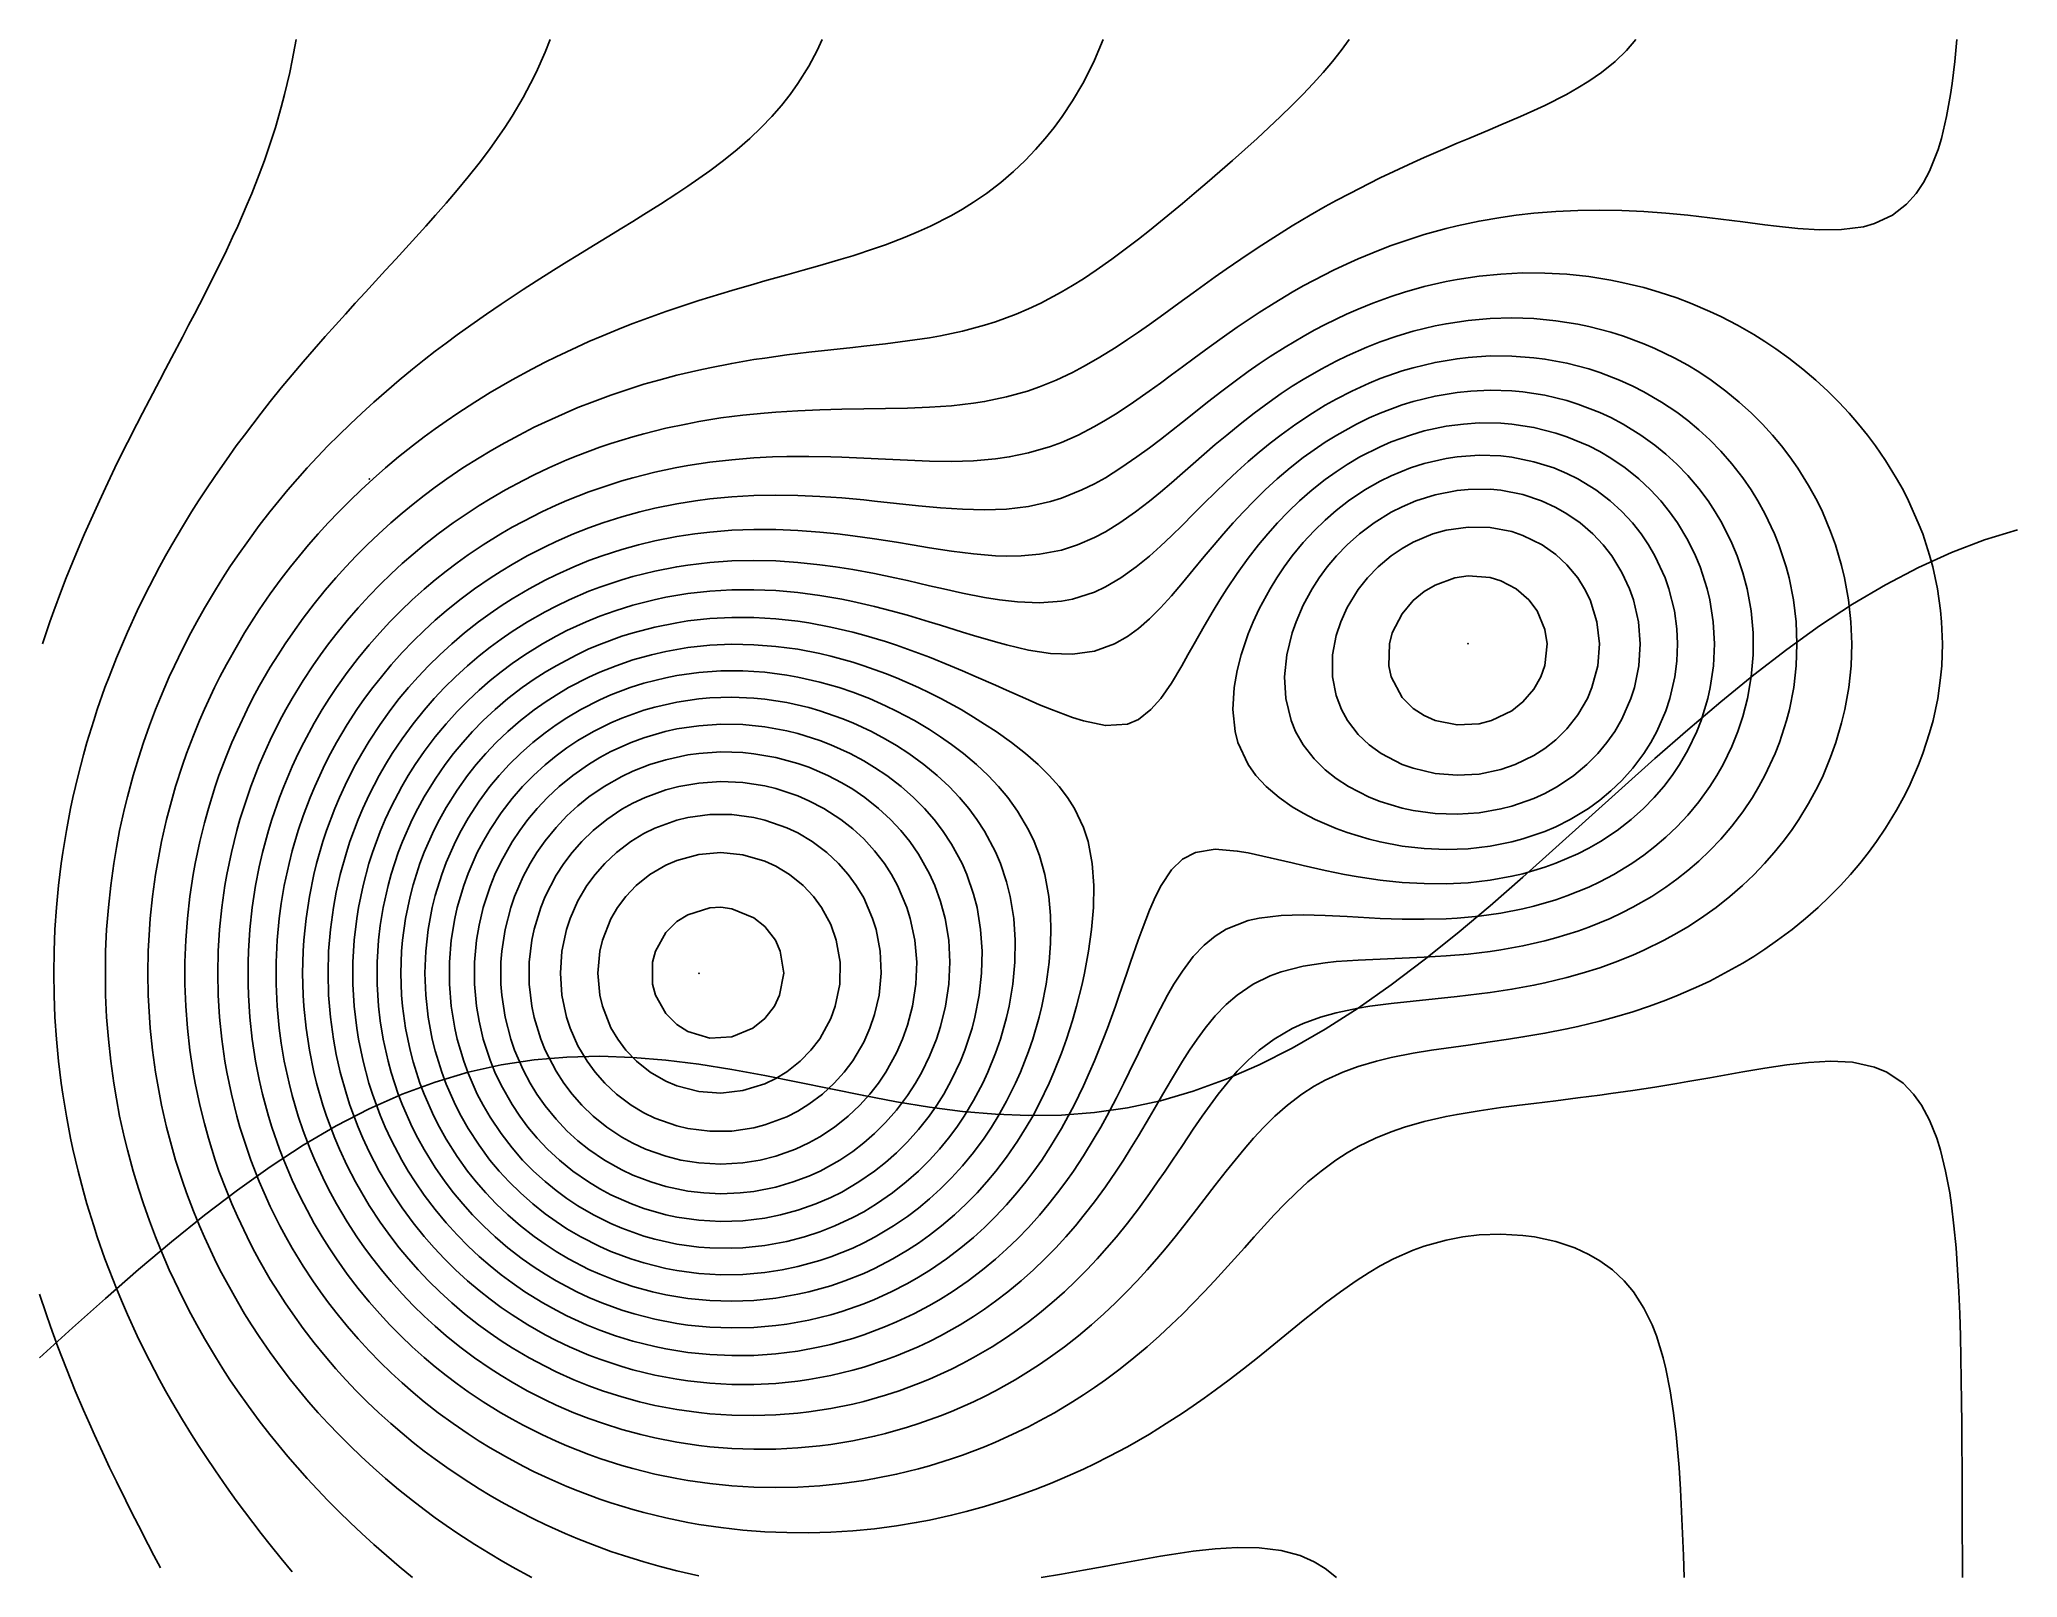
# Model space of a CAD drawing. Header units: metres. Extents: x 0 to 360, y 0 to 280.
import ezdxf

# ---------------------------------------------------------------- set-up
doc = ezdxf.new("R2010")
doc.units = ezdxf.units.M
for name, color, linetype in [('도로중심', 1, 'Continuous'), ('등고선-계곡선', 2, 'Continuous'), ('등고선-주곡선', 3, 'Continuous'), ('표고점', 4, 'Continuous')]:
    doc.layers.add(name, color=color, linetype=linetype)

msp = doc.modelspace()

# ---------------------------------------------------------------- linework, layer by layer
at = {"layer": '도로중심'}
msp.add_polyline3d([(0, 40, 2.06), (6, 45.42, 2.97), (12, 50.79, 4.08), (18, 56.04, 5.43), (24, 61.11, 7.04), (30, 65.96, 8.93), (36, 70.53, 11.09), (42, 74.79, 13.51), (48, 78.69, 16.14), (54, 82.2, 18.94), (60, 85.3, 21.85), (66, 87.96, 24.8), (72, 90.19, 27.71), (78, 91.97, 30.52), (84, 93.31, 33.15), (90, 94.23, 35.53), (96, 94.75, 37.59), (102, 94.89, 39.27), (108, 94.69, 40.52), (114, 94.19, 41.31), (120, 93.43, 41.62), (126, 92.47, 41.46), (132, 91.37, 40.84), (138, 90.17, 39.8), (144, 88.94, 38.41), (150, 87.74, 36.73), (156, 86.62, 34.85), (162, 85.64, 32.83), (168, 84.85, 30.77), (174, 84.32, 28.72), (180, 84.08, 26.75), (186, 84.18, 24.9), (192, 84.64, 23.22), (198, 85.51, 21.72), (204, 86.8, 20.44), (210, 88.53, 19.4), (216, 90.7, 18.61), (222, 93.31, 18.11), (228, 96.35, 17.91), (234, 99.81, 18.04), (240, 103.67, 18.5), (246, 107.88, 19.29), (252, 112.42, 20.36), (258, 117.24, 21.64), (264, 122.29, 23.01), (270, 127.51, 24.31), (276, 132.87, 25.36), (282, 138.29, 26.03), (288, 143.71, 26.19), (294, 149.09, 25.83), (300, 154.35, 24.99), (306, 159.45, 23.79), (312, 164.33, 22.39), (318, 168.94, 20.94), (324, 173.24, 19.58), (330, 177.19, 18.39), (336, 180.75, 17.44), (342, 183.9, 16.72), (348, 186.62, 16.22), (354, 188.9, 15.91), (360, 190.73, 15.75)], dxfattribs=at)
at = {"layer": '등고선-계곡선'}
for points, elevation in [([(238.38, 280), (236.91, 278), (235.32, 276), (233.62, 274), (231.81, 272), (229.91, 270), (227.93, 268), (225.88, 266), (223.76, 264), (221.59, 262), (219.37, 260), (217.12, 258), (214.83, 256), (212.52, 254), (210.18, 252), (208, 250.16), (206, 248.5), (204, 246.86), (202, 245.25), (200, 243.66), (197.86, 242), (195.15, 240), (192.32, 238), (190, 236.46), (188, 235.21), (185.97, 234), (182.22, 232), (180, 230.96), (177.77, 230), (174, 228.62), (172, 227.97), (168, 226.92), (164, 226.06), (162, 225.71), (158, 225.12), (154, 224.61), (150, 224.16), (148, 223.94), (144, 223.53), (140, 223.08), (136, 222.59), (132, 222.02), (130, 221.72), (126, 221.04), (122, 220.25), (120, 219.82), (116, 218.88), (112.74, 218), (110, 217.23), (106.15, 216), (104, 215.28), (100.57, 214), (98, 213), (95.65, 212), (92, 210.36), (90, 209.4), (87.27, 208), (84, 206.23), (82, 205.08), (80, 203.87), (77.07, 202), (74.12, 200), (72, 198.48), (70, 196.98), (68, 195.41), (66, 193.76), (63.96, 192), (61.75, 190), (59.65, 188), (57.65, 186), (55.75, 184), (53.94, 182), (52, 179.74), (50, 177.28), (48, 174.68), (46.07, 172), (44.7, 170), (43.4, 168), (42, 165.73), (40, 162.26), (38.77, 160), (37.76, 158), (36, 154.29), (34.99, 152), (34, 149.56), (32.66, 146), (31.97, 144), (30.72, 140), (30, 137.38), (29.16, 134), (28.32, 130), (27.96, 128), (27.35, 124), (26.9, 120), (26.6, 116), (26.45, 112), (26.45, 108), (26.6, 104), (26.9, 100), (27.35, 96), (27.96, 92), (28.32, 90), (29.16, 86), (30, 82.62), (30.72, 80), (31.97, 76), (32.66, 74), (34, 70.44), (34.99, 68), (36, 65.71), (37.76, 62), (38.77, 60), (40, 57.74), (42, 54.27), (43.4, 52), (44.7, 50), (46.07, 48), (48, 45.32), (50, 42.72), (52, 40.26), (53.94, 38), (55.75, 36), (57.65, 34), (59.65, 32), (61.75, 30), (63.96, 28), (66, 26.24), (68, 24.59), (70, 23.02), (72, 21.52), (74.13, 20), (77.08, 18), (80, 16.14), (82, 14.92), (84, 13.78), (87.28, 12), (90, 10.61), (92, 9.65), (95.68, 8), (98, 7.02), (100.62, 6), (104, 4.75), (106.26, 4), (110, 2.82), (112.97, 2), (116, 1.2), (120, 0.3)], 10), ([(272, 222.07), (268, 222.37), (264, 222.39), (260, 222.12), (258, 221.89), (254, 221.21), (250, 220.25), (248, 219.66), (244, 218.26), (242, 217.45), (238.84, 216), (236, 214.55), (234, 213.42), (231.68, 212), (228.68, 210), (226, 208.06), (224, 206.5), (222, 204.87), (220, 203.15), (218, 201.35), (216, 199.49), (214, 197.56), (212, 195.59), (210, 193.6), (208, 191.61), (206, 189.65), (204, 187.75), (202, 185.96), (199.62, 184), (196.82, 182), (194, 180.33), (192, 179.4), (188, 178.13), (186, 177.76), (182, 177.45), (178, 177.61), (174.72, 178), (172, 178.44), (168, 179.23), (164.52, 180), (162, 180.57), (158, 181.49), (155.65, 182), (152, 182.76), (148, 183.5), (144.86, 184), (142, 184.39), (138, 184.81), (134, 185.07), (130, 185.16), (126, 185.07), (122, 184.79), (118, 184.32), (115.97, 184), (112, 183.23), (108, 182.23), (106, 181.65), (102, 180.31), (100, 179.54), (96.41, 178), (94, 176.85), (92, 175.81), (88.84, 174), (86, 172.21), (84, 170.83), (82, 169.36), (80, 167.78), (77.9, 166), (75.72, 164), (73.7, 162), (71.82, 160), (70, 157.91), (68, 155.42), (66, 152.7), (64.19, 150), (62.96, 148), (61.81, 146), (60, 142.5), (58.84, 140), (57.99, 138), (56.5, 134), (55.85, 132), (54.72, 128), (54, 124.76), (53.49, 122), (52.94, 118), (52.62, 114), (52.51, 110), (52.62, 106), (52.94, 102), (53.49, 98), (54, 95.24), (54.72, 92), (55.85, 88), (56.5, 86), (57.99, 82), (58.84, 80), (60, 77.5), (61.81, 74), (62.96, 72), (64.19, 70), (66, 67.3), (68, 64.58), (70, 62.09), (71.82, 60), (73.7, 58), (75.72, 56), (77.91, 54), (80, 52.22), (82, 50.64), (84, 49.17), (86, 47.8), (88.85, 46), (92, 44.2), (94, 43.16), (96.44, 42), (100, 40.48), (102, 39.72), (106, 38.38), (108, 37.81), (112, 36.83), (116, 36.08), (118, 35.78), (122, 35.35), (126, 35.13), (130, 35.13), (134, 35.33), (138, 35.74), (140, 36.03), (144, 36.76), (148, 37.72), (150, 38.29), (154, 39.6), (156, 40.35), (159.92, 42), (162, 42.98), (164, 44), (167.56, 46), (170, 47.51), (172, 48.85), (174, 50.28), (176.25, 52), (178.67, 54), (180.91, 56), (183, 58), (184.96, 60), (186.8, 62), (188.53, 64), (190.16, 66), (192, 68.38), (194, 71.13), (195.96, 74), (197.27, 76), (198.53, 78), (200, 80.43), (202, 83.81), (203.28, 86), (204.44, 88), (206, 90.69), (208, 93.98), (209.3, 96), (210.67, 98), (212.13, 100), (214, 102.25), (216, 104.32), (218, 106.04), (220.91, 108), (224, 109.53), (226, 110.27), (230, 111.3), (234, 111.92), (236, 112.13), (240, 112.41), (244, 112.59), (248, 112.74), (252, 112.91), (256, 113.15), (260, 113.5), (264, 113.98), (266, 114.27), (270, 114.98), (274, 115.9), (276, 116.43), (280, 117.68), (282, 118.39), (285.89, 120), (288, 120.99), (290, 122.02), (293.44, 124), (296, 125.68), (298, 127.12), (300, 128.7), (302, 130.43), (304, 132.33), (306, 134.43), (308, 136.77), (310, 139.4), (311.76, 142), (312.96, 144), (314.04, 146), (315.9, 150), (316.69, 152), (317.97, 156), (318.49, 158), (319.28, 162), (319.73, 166), (319.87, 170), (319.71, 174), (319.24, 178), (318.43, 182), (317.89, 184), (316.58, 188), (315.77, 190), (314, 193.73), (312.75, 196), (311.52, 198), (310, 200.2), (308, 202.78), (306, 205.07), (304, 207.12), (302, 208.96), (300, 210.63), (298, 212.14), (295.23, 214), (292, 215.88), (290, 216.9), (287.57, 218), (284, 219.38), (282, 220.02), (278, 221.08), (274, 221.81), (272, 222.07)], 20), ([(268, 190.41), (264, 191.17), (260, 191.25), (256, 190.67), (253.61, 190), (250, 188.49), (248, 187.36), (245.99, 186), (243.62, 184), (241.69, 182), (240, 179.87), (238, 176.59), (236.82, 174), (236, 171.47), (235.35, 168), (235.32, 164), (236, 160.55), (236.96, 158), (238.06, 156), (240, 153.5), (242, 151.59), (244.17, 150), (248, 148.02), (250, 147.32), (254, 146.38), (258, 146.04), (262, 146.28), (266, 147.12), (268.58, 148), (272, 149.65), (274, 150.94), (276, 152.52), (278, 154.49), (280, 157.04), (281.72, 160), (282.56, 162), (283.63, 166), (283.92, 170), (283.46, 174), (282.21, 178), (281.22, 180), (279.97, 182), (278, 184.38), (276, 186.24), (273.5, 188), (270, 189.73), (268, 190.41)], 30), ([(130, 160.08), (126, 160.26), (122, 160.14), (120, 159.96), (116, 159.38), (112, 158.47), (110, 157.9), (106, 156.46), (104, 155.6), (100.81, 154), (98, 152.36), (96, 151.03), (94, 149.56), (92, 147.93), (89.89, 146), (87.92, 144), (86, 141.8), (84, 139.19), (82, 136.2), (80.72, 134), (79.68, 132), (78, 128.18), (77.21, 126), (76.04, 122), (75.59, 120), (74.94, 116), (74.61, 112), (74.61, 108), (74.94, 104), (75.59, 100), (76.04, 98), (77.21, 94), (78, 91.83), (79.68, 88), (80.72, 86), (82, 83.8), (84, 80.81), (86, 78.21), (87.93, 76), (89.89, 74), (92, 72.08), (94, 70.45), (96, 68.98), (98, 67.65), (100.84, 66), (104, 64.42), (106, 63.57), (110, 62.15), (112, 61.58), (116, 60.7), (120, 60.15), (122, 59.99), (126, 59.93), (128, 60.01), (132, 60.42), (136, 61.16), (139.21, 62), (142, 62.91), (144.77, 64), (148, 65.51), (150, 66.59), (152.33, 68), (155.22, 70), (157.75, 72), (160, 74), (162, 76), (163.81, 78), (165.45, 80), (166.94, 82), (168.3, 84), (170, 86.82), (171.68, 90), (172.61, 92), (174, 95.44), (174.89, 98), (176, 101.97), (176.46, 104), (177.13, 108), (177.51, 112), (177.58, 116), (177.31, 120), (176.67, 124), (176, 126.66), (174.89, 130), (174, 132.09), (172, 135.85), (170.61, 138), (169.12, 140), (167.43, 142), (165.53, 144), (163.39, 146), (160.97, 148), (158.24, 150), (156, 151.45), (154, 152.64), (151.45, 154), (148, 155.6), (146, 156.41), (142, 157.79), (140, 158.36), (136, 159.27), (132, 159.89), (130, 160.08)], 30), ([(132, 130.39), (128, 131.54), (124, 131.96), (120, 131.63), (116, 130.55), (114, 129.71), (111.09, 128), (108.6, 126), (106.71, 124), (105.22, 122), (104, 119.94), (102.46, 116), (101.97, 114), (101.62, 110), (101.98, 106), (102.47, 104), (104, 100.09), (105.24, 98), (106.73, 96), (108.64, 94), (111.16, 92), (114, 90.35), (116, 89.51), (120, 88.47), (124, 88.19), (128, 88.65), (132, 89.87), (134, 90.84), (136, 92.04), (138.47, 94), (140.41, 96), (142, 98.08), (144, 101.78), (144.8, 104), (145.64, 108), (145.71, 112), (145.02, 116), (144, 118.89), (142.34, 122), (140.86, 124), (138.97, 126), (136.49, 128), (134, 129.48), (132, 130.39)], 40), ([(182.3, 0), (186, 0.6), (190, 1.3), (193.77, 2), (196, 2.4), (200, 3.13), (204, 3.85), (206, 4.18), (210, 4.77), (214, 5.23), (218, 5.48), (222, 5.42), (226, 4.93), (229.42, 4), (232, 2.87), (234, 1.66), (236.08, 0)], 10)]:
    msp.add_lwpolyline(points, dxfattribs=dict(at, elevation=elevation))
at = {"layer": '등고선-주곡선'}
for points, elevation in [([(46.71, 280), (46, 276.2), (45.54, 274), (44.6, 270), (44, 267.7), (42.94, 264), (42, 261.07), (40.95, 258), (40, 255.45), (38.64, 252), (37.81, 250), (36.06, 246), (35.14, 244), (34, 241.58), (32.26, 238), (31.26, 236), (30, 233.53), (28.18, 230), (27.13, 228), (26, 225.84), (24, 222.05), (22.92, 220), (21.87, 218), (20, 214.43), (18.74, 212), (17.72, 210), (16, 206.61), (14.7, 204), (13.73, 202), (12, 198.38), (10.88, 196), (9.98, 194), (8.2, 190), (7.34, 188), (6, 184.78), (4.87, 182), (4, 179.73), (2.6, 176), (1.89, 174), (0.51, 170)], 2), ([(92.91, 280), (92, 277.7), (90.36, 274), (89.37, 272), (88, 269.47), (86, 266.08), (84.66, 264), (83.31, 262), (81.87, 260), (80, 257.52), (78, 254.99), (76, 252.56), (74, 250.2), (72.08, 248), (70.3, 246), (68.5, 244), (66.67, 242), (64.83, 240), (62.99, 238), (61.15, 236), (59.3, 234), (57.47, 232), (55.66, 230), (53.85, 228), (52, 225.92), (50, 223.65), (48, 221.33), (46, 218.97), (44, 216.56), (42, 214.08), (40.35, 212), (38.8, 210), (37.29, 208), (35.81, 206), (34, 203.49), (32, 200.61), (30.24, 198), (28.94, 196), (27.67, 194), (26, 191.28), (24.07, 188), (22.93, 186), (21.84, 184), (20, 180.5), (18.74, 178), (17.78, 176), (16, 172.12), (15.07, 170), (14, 167.42), (12.65, 164), (11.91, 162), (10.5, 158), (9.85, 156), (8.62, 152), (8, 149.76), (7.01, 146), (6.08, 142), (5.66, 140), (4.89, 136), (4.24, 132), (3.96, 130), (3.47, 126), (3.08, 122), (2.81, 118), (2.65, 114), (2.6, 110), (2.65, 106), (2.81, 102), (3.08, 98), (3.47, 94), (3.96, 90), (4.24, 88), (4.89, 84), (5.66, 80), (6.08, 78), (7.01, 74), (8, 70.24), (8.62, 68), (9.85, 64), (10.5, 62), (11.91, 58), (12.65, 56), (14, 52.58), (15.07, 50), (16, 47.88), (17.78, 44), (18.74, 42), (20, 39.5), (21.84, 36), (22.93, 34), (24.07, 32), (26, 28.72), (27.67, 26), (28.94, 24), (30.24, 22), (32, 19.39), (34, 16.51), (35.81, 14), (37.29, 12), (38.8, 10), (40.35, 8), (42, 5.92), (44, 3.44), (46, 1.03)], 4), ([(142.47, 280), (141.53, 278), (140, 275.16), (138.03, 272), (136.6, 270), (135.02, 268), (133.27, 266), (131.35, 264), (129.25, 262), (126.97, 260), (124.5, 258), (122, 256.12), (120, 254.69), (118, 253.31), (116, 251.95), (113, 250), (110, 248.12), (108, 246.89), (106, 245.65), (103.32, 244), (100.04, 242), (98, 240.77), (96, 239.53), (93.56, 238), (90.4, 236), (88, 234.47), (86, 233.16), (84, 231.82), (81.33, 230), (78.48, 228), (76, 226.22), (74, 224.75), (72, 223.24), (70, 221.68), (67.9, 220), (65.47, 218), (63.12, 216), (60.85, 214), (58.65, 212), (56.53, 210), (54.47, 208), (52.49, 206), (50.58, 204), (48.72, 202), (46.94, 200), (45.21, 198), (43.54, 196), (41.93, 194), (40, 191.51), (38, 188.81), (36.02, 186), (34.66, 184), (33.36, 182), (32, 179.82), (30, 176.47), (28.61, 174), (27.53, 172), (26, 169.02), (24.54, 166), (23.62, 164), (22, 160.23), (21.09, 158), (20, 155.09), (18.9, 152), (18, 149.19), (17.03, 146), (16, 142.15), (15.46, 140), (14.58, 136), (14, 132.87), (13.51, 130), (12.95, 126), (12.52, 122), (12.21, 118), (12.03, 114), (11.99, 112), (11.99, 108), (12.03, 106), (12.21, 102), (12.52, 98), (12.95, 94), (13.51, 90), (14, 87.13), (14.58, 84), (15.46, 80), (16, 77.85), (17.03, 74), (18, 70.81), (18.9, 68), (20, 64.91), (21.09, 62), (22, 59.77), (23.62, 56), (24.54, 54), (26, 50.98), (27.53, 48), (28.61, 46), (30, 43.53), (32, 40.18), (33.36, 38), (34.66, 36), (36.02, 34), (38, 31.19), (40, 28.49), (41.93, 26), (43.54, 24), (45.21, 22), (46.94, 20), (48.72, 18), (50.58, 16), (52.49, 14), (54.47, 12), (56.53, 10), (58.65, 8), (60.85, 6), (63.12, 4), (65.47, 2), (67.9, 0)], 6), ([(193.57, 280), (192, 276.24), (190.93, 274), (189.88, 272), (188, 268.82), (186.13, 266), (184.65, 264), (183.05, 262), (181.3, 260), (179.38, 258), (177.27, 256), (174.94, 254), (172.34, 252), (170, 250.39), (168, 249.14), (166, 247.97), (162.16, 246), (160, 245.03), (157.58, 244), (154, 242.65), (152, 241.94), (148, 240.65), (145.92, 240), (142, 238.87), (139.01, 238), (136, 237.17), (132, 236.04), (130, 235.48), (126, 234.31), (124, 233.71), (120, 232.47), (118, 231.82), (114, 230.48), (112, 229.77), (108, 228.29), (106, 227.51), (102.33, 226), (100, 225.01), (97.77, 224), (94, 222.23), (92, 221.25), (89.61, 220), (86, 218.04), (84, 216.91), (82, 215.72), (79.23, 214), (76.15, 212), (74, 210.54), (72, 209.12), (70, 207.64), (67.86, 206), (65.36, 204), (62.98, 202), (60.71, 200), (58.54, 198), (56.46, 196), (54.47, 194), (52.56, 192), (50.74, 190), (48.98, 188), (47.31, 186), (45.7, 184), (44, 181.79), (42, 179.06), (40, 176.16), (38.58, 174), (37.33, 172), (36, 169.76), (34, 166.2), (32.84, 164), (31.84, 162), (30, 158.06), (29.1, 156), (28, 153.3), (26.74, 150), (26, 147.86), (24.75, 144), (24, 141.36), (23.11, 138), (22.21, 134), (21.81, 132), (21.11, 128), (20.56, 124), (20.15, 120), (20, 118), (19.79, 114), (19.72, 110), (19.79, 106), (20, 102), (20.15, 100), (20.56, 96), (21.11, 92), (21.81, 88), (22.21, 86), (23.11, 82), (24, 78.64), (24.75, 76), (26, 72.14), (26.74, 70), (28, 66.7), (29.1, 64), (30, 61.94), (31.84, 58), (32.84, 56), (34, 53.8), (36, 50.24), (37.33, 48), (38.58, 46), (40, 43.84), (42, 40.94), (44, 38.21), (45.7, 36), (47.31, 34), (48.98, 32), (50.74, 30), (52.56, 28), (54.47, 26), (56.46, 24), (58.54, 22), (60.71, 20), (62.98, 18), (65.36, 16), (67.86, 14), (70, 12.36), (72, 10.88), (74, 9.46), (76.16, 8), (79.23, 6), (82, 4.28), (84, 3.09), (86, 1.96), (89.62, 0)], 8), ([(290.57, 280), (288.84, 278), (286.77, 276), (284.3, 274), (282, 272.42), (280, 271.2), (277.92, 270), (274, 268.02), (272, 267.11), (269.58, 266), (266, 264.48), (264, 263.63), (260.14, 262), (258, 261.12), (255.43, 260), (252, 258.53), (250, 257.63), (246.51, 256), (244, 254.82), (242, 253.82), (238.48, 252), (236, 250.69), (234, 249.58), (231.26, 248), (228, 246.06), (226, 244.83), (224, 243.56), (221.63, 242), (218.65, 240), (216, 238.17), (214, 236.78), (212, 235.35), (210, 233.9), (207.37, 232), (204.61, 230), (202, 228.13), (200, 226.74), (198, 225.37), (195.93, 224), (192.71, 222), (190, 220.45), (188, 219.4), (185.04, 218), (182, 216.76), (179.82, 216), (176, 214.93), (172, 214.09), (170, 213.78), (166, 213.34), (162, 213.06), (158, 212.91), (154, 212.83), (150, 212.77), (146, 212.71), (142, 212.6), (138, 212.43), (134, 212.18), (131.89, 212), (128, 211.61), (124, 211.1), (120, 210.45), (117.67, 210), (114, 209.23), (110, 208.22), (108, 207.67), (104, 206.44), (102, 205.76), (98, 204.27), (96, 203.46), (92.68, 202), (90, 200.74), (88, 199.73), (84.79, 198), (82, 196.39), (80, 195.16), (78, 193.86), (75.3, 192), (72.57, 190), (70.02, 188), (68, 186.32), (66, 184.58), (64, 182.73), (62, 180.79), (60, 178.73), (58, 176.56), (56, 174.25), (54.16, 172), (52.61, 170), (51.14, 168), (49.75, 166), (48, 163.33), (46, 160.05), (44.83, 158), (43.76, 156), (42, 152.45), (40.87, 150), (40, 147.94), (38.46, 144), (37.76, 142), (36.48, 138), (35.92, 136), (34.91, 132), (34.09, 128), (33.74, 126), (33.17, 122), (32.76, 118), (32.52, 114), (32.44, 110), (32.52, 106), (32.76, 102), (33.17, 98), (33.74, 94), (34.09, 92), (34.91, 88), (35.92, 84), (36.48, 82), (37.76, 78), (38.46, 76), (40, 72.06), (40.87, 70), (42, 67.55), (43.76, 64), (44.83, 62), (46, 59.95), (48, 56.67), (49.75, 54), (51.14, 52), (52.61, 50), (54.16, 48), (56, 45.75), (58, 43.44), (60, 41.27), (62, 39.21), (64, 37.27), (66, 35.42), (68, 33.68), (70.02, 32), (72.58, 30), (75.3, 28), (78, 26.14), (80, 24.84), (82, 23.62), (84.8, 22), (88, 20.27), (90, 19.26), (92.7, 18), (96, 16.55), (98, 15.75), (102, 14.27), (104, 13.59), (108, 12.37), (110, 11.83), (114, 10.84), (118, 10.03), (120, 9.67), (124, 9.07), (128, 8.62), (132, 8.32), (136, 8.16), (140, 8.13), (144, 8.24), (148, 8.49), (152, 8.87), (156, 9.4), (159.58, 10), (162, 10.45), (166, 11.33), (168.66, 12), (172, 12.91), (175.5, 14), (178, 14.83), (181.19, 16), (184, 17.09), (186.15, 18), (190, 19.72), (192, 20.67), (194.63, 22), (198, 23.81), (200, 24.93), (202, 26.11), (205.08, 28), (208, 29.91), (210, 31.26), (212, 32.66), (214, 34.11), (216.55, 36), (219.15, 38), (221.67, 40), (224, 41.88), (226, 43.5), (228, 45.14), (230, 46.76), (232, 48.37), (234.08, 50), (236.77, 52), (239.61, 54), (242, 55.54), (244, 56.71), (246.46, 58), (250, 59.56), (252, 60.29), (256, 61.42), (259.06, 62), (262, 62.35), (266, 62.49), (270, 62.26), (272.07, 62), (276, 61.14), (279.46, 60), (282, 58.82), (284, 57.67), (286.29, 56), (288.41, 54), (290.09, 52), (292, 49.03), (293.49, 46), (294.28, 44), (295.51, 40), (296.01, 38), (296.8, 34), (297.4, 30), (297.88, 26), (298.07, 24), (298.4, 20), (298.66, 16), (298.88, 12), (299.05, 8), (299.2, 4), (299.33, 0)], 12), ([(348.94, 280), (348.58, 276), (348.12, 272), (347.83, 270), (347.11, 266), (346.15, 262), (345.55, 260), (344, 256.06), (342.91, 254), (341.58, 252), (339.82, 250), (337.24, 248), (334, 246.48), (332, 245.92), (328, 245.39), (324, 245.35), (320, 245.6), (316.17, 246), (314, 246.27), (310, 246.8), (306, 247.32), (302, 247.8), (300, 248.01), (296, 248.4), (292, 248.7), (288, 248.89), (284, 248.96), (280, 248.9), (276, 248.72), (272, 248.39), (268.75, 248), (266, 247.63), (262, 246.94), (258, 246.06), (256, 245.58), (252, 244.48), (250, 243.85), (246, 242.48), (244, 241.73), (240, 240.07), (238, 239.19), (235.52, 238), (232, 236.21), (230, 235.13), (228, 233.98), (224.69, 232), (222, 230.31), (220, 228.99), (218, 227.63), (215.67, 226), (212.87, 224), (210.15, 222), (208, 220.42), (206, 218.94), (204, 217.46), (201.99, 216), (199.13, 214), (196.13, 212), (194, 210.69), (192, 209.53), (189.02, 208), (186, 206.66), (184, 205.91), (180, 204.73), (176.49, 204), (174, 203.64), (170, 203.31), (166, 203.2), (162, 203.25), (158, 203.4), (154, 203.6), (150, 203.8), (146, 203.97), (144, 204.03), (140, 204.1), (136, 204.08), (133.38, 204), (130, 203.83), (126, 203.51), (122, 203.05), (118, 202.44), (115.66, 202), (112, 201.23), (108, 200.21), (106, 199.64), (102, 198.35), (100, 197.64), (96, 196.07), (94, 195.21), (91.41, 194), (88, 192.28), (86, 191.2), (83.94, 190), (80.72, 188), (78, 186.18), (76, 184.75), (74, 183.23), (72, 181.63), (70, 179.94), (67.84, 178), (65.74, 176), (63.77, 174), (61.91, 172), (60, 169.82), (58, 167.39), (56, 164.77), (54.03, 162), (52.7, 160), (51.45, 158), (50, 155.54), (48.09, 152), (47.09, 150), (46, 147.65), (44.45, 144), (43.68, 142), (42.3, 138), (41.69, 136), (40.6, 132), (40, 129.35), (39.33, 126), (38.71, 122), (38.28, 118), (38.02, 114), (37.95, 112), (37.95, 108), (38.02, 106), (38.28, 102), (38.71, 98), (39.33, 94), (40, 90.65), (40.6, 88), (41.69, 84), (42.3, 82), (43.68, 78), (44.45, 76), (46, 72.35), (47.09, 70), (48.09, 68), (50, 64.46), (51.45, 62), (52.7, 60), (54.03, 58), (56, 55.23), (58, 52.61), (60, 50.18), (61.91, 48), (63.77, 46), (65.74, 44), (67.84, 42), (70, 40.06), (72, 38.37), (74, 36.77), (76, 35.25), (78, 33.82), (80.72, 32), (83.94, 30), (86, 28.81), (88, 27.72), (91.43, 26), (94, 24.8), (96, 23.95), (100, 22.38), (102, 21.67), (106, 20.4), (108, 19.83), (112, 18.83), (116, 18.02), (118, 17.66), (122, 17.09), (126, 16.69), (130, 16.45), (134, 16.37), (138, 16.45), (142, 16.69), (146, 17.09), (150, 17.65), (152, 18), (156, 18.8), (160, 19.79), (162, 20.34), (166, 21.58), (168, 22.28), (172, 23.8), (174, 24.63), (177.03, 26), (180, 27.44), (182, 28.49), (184.72, 30), (188, 31.97), (190, 33.25), (192, 34.6), (194, 36.01), (196.67, 38), (199.19, 40), (201.57, 42), (203.83, 44), (205.99, 46), (208, 47.94), (210, 49.95), (211.98, 52), (213.85, 54), (215.69, 56), (217.5, 58), (219.29, 60), (221.08, 62), (222.89, 64), (224.74, 66), (226.66, 68), (228.69, 70), (230.87, 72), (233.26, 74), (235.96, 76), (238, 77.31), (240, 78.46), (243.13, 80), (246, 81.16), (248.41, 82), (252, 83.01), (256, 83.94), (258, 84.31), (262, 84.97), (266, 85.55), (269.34, 86), (272, 86.32), (276, 86.8), (280, 87.3), (284, 87.83), (286, 88.11), (290, 88.67), (294, 89.28), (298, 89.94), (300, 90.28), (304, 90.96), (308, 91.68), (310, 92.04), (314, 92.7), (318, 93.31), (322, 93.77), (326, 93.99), (330, 93.79), (334, 92.92), (336.24, 92), (339.18, 90), (341.11, 88), (342.54, 86), (344, 83.28), (345.31, 80), (346, 77.79), (346.93, 74), (347.67, 70), (348, 67.78), (348.45, 64), (348.82, 60), (349.11, 56), (349.32, 52), (349.49, 48), (349.61, 44), (349.7, 40), (349.78, 36), (349.83, 32), (349.87, 28), (349.9, 24), (349.92, 20), (349.94, 16), (349.95, 12), (349.96, 8), (349.97, 4), (349.97, 0)], 14), ([(286, 236.19), (282, 236.84), (278, 237.26), (274, 237.48), (270, 237.5), (266, 237.31), (262, 236.92), (258, 236.31), (256, 235.92), (252, 235.01), (248.45, 234), (246, 233.23), (242.66, 232), (240, 230.94), (237.9, 230), (234, 228.12), (232, 227.07), (230, 225.95), (226.72, 224), (224, 222.27), (222, 220.93), (220, 219.54), (217.87, 218), (215.2, 216), (212.6, 214), (210.07, 212), (208, 210.36), (206, 208.78), (204, 207.21), (202, 205.68), (199.72, 204), (196.81, 202), (194, 200.23), (192, 199.12), (189.72, 198), (186, 196.51), (184, 195.89), (180, 195), (176, 194.52), (172, 194.37), (168, 194.47), (164, 194.75), (160, 195.13), (156, 195.55), (152, 195.98), (150, 196.18), (146, 196.54), (142, 196.82), (138, 196.99), (134, 197.05), (130, 196.96), (126, 196.74), (122, 196.35), (119.36, 196), (116, 195.47), (112, 194.66), (109.28, 194), (106, 193.11), (102.54, 192), (100, 191.11), (97.21, 190), (94, 188.62), (92, 187.67), (88.76, 186), (86, 184.45), (84, 183.24), (82, 181.96), (79.17, 180), (76.49, 178), (74.01, 176), (72, 174.27), (70, 172.43), (68, 170.47), (66, 168.38), (64, 166.14), (62.21, 164), (60.64, 162), (59.16, 160), (57.77, 158), (56, 155.27), (54.06, 152), (52.97, 150), (51.95, 148), (50.09, 144), (49.25, 142), (48, 138.67), (47.09, 136), (46, 132.27), (45.41, 130), (44.55, 126), (44, 122.7), (43.63, 120), (43.25, 116), (43.06, 112), (43.06, 108), (43.25, 104), (43.63, 100), (44, 97.3), (44.55, 94), (45.41, 90), (46, 87.73), (47.09, 84), (48, 81.33), (49.25, 78), (50.09, 76), (51.95, 72), (52.97, 70), (54.06, 68), (56, 64.73), (57.77, 62), (59.16, 60), (60.64, 58), (62.21, 56), (64, 53.86), (66, 51.62), (68, 49.53), (70, 47.57), (72, 45.73), (74.01, 44), (76.49, 42), (79.17, 40), (82, 38.05), (84, 36.76), (86, 35.55), (88.78, 34), (92, 32.34), (94, 31.39), (97.25, 30), (100, 28.91), (102.62, 28), (106, 26.93), (109.47, 26), (112, 25.4), (116, 24.62), (120, 24.03), (122, 23.8), (126, 23.47), (130, 23.33), (134, 23.36), (138, 23.57), (142, 23.96), (144, 24.22), (148, 24.87), (152, 25.72), (154, 26.22), (158, 27.35), (160.02, 28), (164, 29.43), (166, 30.23), (170, 32), (172, 32.96), (174, 34), (177.57, 36), (180, 37.48), (182, 38.78), (184, 40.15), (186.53, 42), (189.09, 44), (191.48, 46), (193.73, 48), (195.85, 50), (197.86, 52), (199.78, 54), (201.61, 56), (203.38, 58), (205.07, 60), (206.71, 62), (208.3, 64), (210, 66.18), (212, 68.79), (214, 71.4), (216, 73.99), (217.6, 76), (219.25, 78), (220.97, 80), (222.83, 82), (224.86, 84), (227.14, 86), (229.78, 88), (232, 89.42), (234, 90.52), (237.24, 92), (240, 93.01), (243.33, 94), (246, 94.64), (250, 95.43), (253.36, 96), (256, 96.39), (260, 96.94), (264, 97.5), (267.35, 98), (270, 98.4), (274, 99.08), (278, 99.88), (280, 100.3), (284, 101.26), (286.68, 102), (290, 102.98), (293.02, 104), (296, 105.08), (298.26, 106), (302, 107.64), (304, 108.59), (306.71, 110), (310, 111.86), (312, 113.08), (314, 114.38), (316.33, 116), (318.99, 118), (321.45, 120), (323.71, 122), (325.82, 124), (327.78, 126), (329.6, 128), (331.31, 130), (332.89, 132), (334.36, 134), (336, 136.44), (338, 139.71), (339.28, 142), (340.27, 144), (342, 147.95), (342.81, 150), (344, 153.75), (344.64, 156), (345.48, 160), (346, 163.82), (346.21, 166), (346.35, 170), (346.2, 174), (346, 176.06), (345.46, 180), (344.6, 184), (344, 186.11), (342.76, 190), (341.96, 192), (340.19, 196), (339.19, 198), (338, 200.1), (336, 203.35), (334.19, 206), (332.7, 208), (331.1, 210), (329.36, 212), (327.49, 214), (325.48, 216), (323.31, 218), (320.96, 220), (318.39, 222), (316, 223.71), (314, 225.05), (312, 226.29), (309.03, 228), (306, 229.57), (304, 230.51), (300.48, 232), (298, 232.95), (294.81, 234), (292, 234.83), (288, 235.79), (286, 236.19)], 16), ([(280, 228.17), (276, 228.81), (272, 229.19), (268, 229.32), (264, 229.21), (260, 228.85), (256, 228.25), (254, 227.86), (250, 226.89), (247.04, 226), (244, 224.96), (241.56, 224), (238, 222.44), (236, 221.46), (233.25, 220), (230, 218.12), (228, 216.87), (226, 215.54), (223.8, 214), (221.09, 212), (218.53, 210), (216.08, 208), (214, 206.25), (212, 204.53), (210, 202.78), (208, 201.03), (206, 199.29), (204, 197.59), (202, 195.94), (199.49, 194), (196.65, 192), (194, 190.36), (192, 189.31), (188.92, 188), (186, 187.06), (182, 186.28), (178.66, 186), (176, 185.96), (174, 186.03), (170, 186.36), (166, 186.87), (162, 187.48), (158.83, 188), (156, 188.47), (152, 189.1), (148, 189.67), (145.26, 190), (142, 190.34), (138, 190.64), (134, 190.8), (130, 190.81), (126, 190.66), (122, 190.34), (119.24, 190), (116, 189.51), (112, 188.73), (109, 188), (106, 187.18), (102.4, 186), (100, 185.13), (97.22, 184), (94, 182.56), (92, 181.57), (89.09, 180), (86, 178.18), (84, 176.9), (82, 175.53), (79.9, 174), (77.36, 172), (75.01, 170), (72.83, 168), (70.8, 166), (68.91, 164), (67.14, 162), (65.48, 160), (63.93, 158), (62, 155.31), (60, 152.26), (58.64, 150), (57.52, 148), (56, 145.04), (54.58, 142), (53.74, 140), (52.24, 136), (51.58, 134), (50.43, 130), (49.94, 128), (49.12, 124), (48.51, 120), (48.11, 116), (47.98, 114), (47.88, 110), (47.98, 106), (48.11, 104), (48.51, 100), (49.12, 96), (49.94, 92), (50.43, 90), (51.58, 86), (52.24, 84), (53.74, 80), (54.58, 78), (56, 74.96), (57.52, 72), (58.64, 70), (60, 67.74), (62, 64.69), (63.93, 62), (65.48, 60), (67.14, 58), (68.91, 56), (70.8, 54), (72.83, 52), (75.02, 50), (77.37, 48), (79.91, 46), (82, 44.47), (84, 43.1), (86, 41.82), (89.1, 40), (92, 38.44), (94, 37.45), (97.26, 36), (100, 34.89), (102.47, 34), (106, 32.86), (109.18, 32), (112, 31.33), (116, 30.57), (120, 30.02), (122, 29.81), (126, 29.55), (130, 29.48), (134, 29.6), (138, 29.92), (140, 30.15), (144, 30.76), (148, 31.57), (150, 32.06), (154, 33.18), (156.48, 34), (160, 35.29), (162, 36.12), (166, 37.94), (168, 38.95), (170, 40.03), (173.36, 42), (176, 43.7), (178, 45.08), (180, 46.55), (182, 48.11), (184.27, 50), (186.53, 52), (188.64, 54), (190.63, 56), (192.5, 58), (194.28, 60), (196, 62.03), (198, 64.52), (200, 67.14), (202, 69.88), (203.5, 72), (204.87, 74), (206.22, 76), (208, 78.67), (210, 81.64), (211.63, 84), (213.06, 86), (214.55, 88), (216.13, 90), (218, 92.16), (220, 94.21), (222.01, 96), (224.71, 98), (228, 99.93), (230, 100.85), (233.12, 102), (236, 102.81), (240, 103.65), (242.1, 104), (246, 104.51), (250, 104.94), (254, 105.34), (258, 105.76), (260.05, 106), (264, 106.49), (268, 107.09), (272, 107.83), (274, 108.25), (278, 109.21), (280.8, 110), (284, 111), (286.76, 112), (290, 113.29), (292, 114.18), (295.67, 116), (298, 117.28), (300, 118.48), (302.34, 120), (305.14, 122), (307.66, 124), (309.95, 126), (312, 127.95), (313.97, 130), (315.73, 132), (317.36, 134), (318.85, 136), (320.2, 138), (322, 140.94), (323.66, 144), (324.62, 146), (326, 149.33), (326.97, 152), (328, 155.57), (328.59, 158), (329.3, 162), (329.71, 166), (329.84, 170), (329.7, 174), (329.27, 178), (328.55, 182), (328, 184.23), (326.9, 188), (326, 190.44), (324.51, 194), (323.53, 196), (322, 198.78), (320, 201.99), (318.6, 204), (317.08, 206), (315.4, 208), (313.58, 210), (311.58, 212), (309.38, 214), (306.95, 216), (304.23, 218), (302, 219.49), (300, 220.7), (297.65, 222), (294, 223.78), (292, 224.63), (288.28, 226), (286, 226.72), (282, 227.75), (280, 228.17)], 18), ([(268, 216.03), (264, 216.16), (260.49, 216), (258, 215.75), (254, 215.09), (250, 214.1), (248, 213.48), (244.01, 212), (242, 211.12), (239.7, 210), (236.1, 208), (234, 206.69), (232, 205.33), (230, 203.88), (227.62, 202), (225.28, 200), (223.1, 198), (221.06, 196), (219.12, 194), (217.27, 192), (215.5, 190), (213.78, 188), (212, 185.87), (210, 183.45), (208, 181.06), (206, 178.73), (204, 176.54), (202, 174.54), (200, 172.79), (198, 171.32), (195.67, 170), (192, 168.64), (188, 168.08), (184, 168.22), (180, 168.85), (176, 169.78), (174, 170.33), (170, 171.51), (168, 172.12), (164, 173.37), (161.94, 174), (158, 175.17), (155, 176), (152, 176.78), (148, 177.7), (146, 178.1), (142, 178.8), (138, 179.33), (134, 179.68), (130, 179.84), (126, 179.81), (122, 179.57), (118, 179.12), (114, 178.45), (111.87, 178), (108, 177.02), (104.76, 176), (102, 175.02), (99.51, 174), (96, 172.39), (94, 171.37), (91.56, 170), (88.34, 168), (86, 166.39), (84, 164.9), (82, 163.29), (80, 161.55), (78, 159.68), (76, 157.65), (74, 155.44), (72, 153.03), (70, 150.37), (68.37, 148), (67.11, 146), (65.93, 144), (64, 140.31), (62.92, 138), (62, 135.81), (60.6, 132), (59.96, 130), (58.88, 126), (58.05, 122), (57.73, 120), (57.26, 116), (57.03, 112), (57.03, 108), (57.26, 104), (57.73, 100), (58.05, 98), (58.88, 94), (59.96, 90), (60.6, 88), (62, 84.19), (62.92, 82), (64, 79.69), (65.93, 76), (67.11, 74), (68.37, 72), (70, 69.63), (72, 66.98), (74, 64.56), (76, 62.35), (78, 60.32), (80, 58.45), (82, 56.71), (84, 55.11), (86, 53.61), (88.35, 52), (91.58, 50), (94, 48.64), (96, 47.62), (99.55, 46), (102, 45.01), (104.85, 44), (108, 43.02), (112, 42.03), (114, 41.62), (118, 40.98), (122, 40.57), (126, 40.39), (130, 40.44), (134, 40.71), (138, 41.21), (142, 41.96), (144, 42.41), (148, 43.51), (150, 44.16), (154, 45.66), (156, 46.51), (159.14, 48), (162, 49.52), (164, 50.68), (166.1, 52), (169, 54), (171.64, 56), (174, 57.95), (176, 59.74), (178, 61.67), (180, 63.73), (182, 65.96), (183.71, 68), (185.29, 70), (186.78, 72), (188.18, 74), (190, 76.77), (191.98, 80), (193.14, 82), (194.24, 84), (196, 87.35), (197.35, 90), (198.33, 92), (200, 95.48), (201.23, 98), (202.19, 100), (204, 103.61), (205.31, 106), (206.46, 108), (208, 110.41), (210, 113.04), (212, 115.14), (214, 116.78), (216, 118.02), (220, 119.6), (222, 120.06), (226, 120.53), (230, 120.62), (234, 120.51), (238, 120.31), (242, 120.09), (244, 120), (248, 119.86), (252, 119.83), (256, 119.94), (258, 120.05), (262, 120.4), (266, 120.96), (270, 121.74), (272, 122.22), (276, 123.38), (278, 124.08), (282, 125.7), (284, 126.65), (286.54, 128), (289.83, 130), (292, 131.51), (294, 133.06), (296, 134.77), (298, 136.67), (300, 138.8), (302, 141.22), (304, 143.98), (305.28, 146), (306.41, 148), (308, 151.29), (309.1, 154), (310, 156.75), (310.86, 160), (311.55, 164), (311.88, 168), (311.87, 172), (311.51, 176), (310.78, 180), (310, 182.9), (308.97, 186), (308, 188.33), (306.18, 192), (305.01, 194), (303.69, 196), (302, 198.26), (300, 200.62), (298, 202.69), (296, 204.53), (294, 206.17), (291.46, 208), (288.22, 210), (286, 211.17), (284, 212.1), (280, 213.64), (278, 214.26), (274, 215.23), (270, 215.85), (268, 216.03)], 22), ([(266, 210.15), (262, 210.2), (259.17, 210), (256, 209.59), (252, 208.73), (249.51, 208), (246, 206.73), (244, 205.87), (240.32, 204), (238, 202.63), (236, 201.32), (234, 199.88), (231.62, 198), (229.34, 196), (227.25, 194), (225.32, 192), (223.54, 190), (221.88, 188), (220, 185.57), (218, 182.78), (216.12, 180), (214.85, 178), (213.63, 176), (212, 173.19), (210.17, 170), (209.03, 168), (207.9, 166), (206, 162.79), (204.06, 160), (202.29, 158), (200, 156.2), (198, 155.37), (194, 155.11), (190, 155.94), (188, 156.56), (184.19, 158), (182, 158.89), (179.48, 160), (176, 161.53), (174, 162.43), (170.47, 164), (168, 165.06), (165.79, 166), (162, 167.53), (160, 168.29), (156, 169.72), (154, 170.38), (150, 171.58), (148, 172.11), (144, 173.04), (140, 173.78), (138, 174.08), (134, 174.52), (130, 174.76), (126, 174.78), (122, 174.57), (118, 174.14), (116, 173.83), (112, 173.04), (108.06, 172), (106, 171.36), (102.3, 170), (100, 169.04), (97.78, 168), (94, 166), (92, 164.81), (90, 163.52), (87.84, 162), (85.25, 160), (82.91, 158), (80.77, 156), (78.82, 154), (77.02, 152), (75.37, 150), (73.84, 148), (72, 145.34), (70, 142.1), (68.84, 140), (67.83, 138), (66.06, 134), (65.29, 132), (64, 128.07), (63.43, 126), (62.54, 122), (62, 118.67), (61.69, 116), (61.44, 112), (61.44, 108), (61.69, 104), (62, 101.33), (62.54, 98), (63.43, 94), (64, 91.93), (65.29, 88), (66.06, 86), (67.83, 82), (68.84, 80), (70, 77.9), (72, 74.66), (73.84, 72), (75.37, 70), (77.02, 68), (78.82, 66), (80.78, 64), (82.91, 62), (85.26, 60), (87.85, 58), (90, 56.49), (92, 55.2), (94.01, 54), (97.81, 52), (100, 50.98), (102.36, 50), (106, 48.68), (108.21, 48), (112, 47.02), (116, 46.25), (118, 45.96), (122, 45.57), (126, 45.42), (130, 45.52), (134, 45.86), (136, 46.13), (140, 46.84), (144, 47.83), (146, 48.42), (150, 49.81), (152, 50.62), (155.03, 52), (158, 53.52), (160, 54.67), (162.15, 56), (165.07, 58), (167.7, 60), (170, 61.92), (172, 63.74), (174, 65.71), (176, 67.84), (177.88, 70), (179.49, 72), (181, 74), (182.4, 76), (184, 78.44), (186, 81.76), (187.25, 84), (188.3, 86), (190, 89.51), (191.13, 92), (192, 94.04), (193.6, 98), (194.36, 100), (195.81, 104), (196.51, 106), (197.87, 110), (198.56, 112), (199.94, 116), (200.67, 118), (202, 121.49), (203.14, 124), (204.15, 126), (206, 128.83), (208, 130.78), (210.39, 132), (214, 132.6), (218, 132.26), (220, 131.9), (224, 131.04), (228, 130.08), (230, 129.61), (234, 128.71), (237.53, 128), (240, 127.56), (244, 126.97), (248, 126.55), (252, 126.32), (256, 126.29), (260, 126.49), (264, 126.94), (268, 127.66), (270, 128.12), (274, 129.3), (276, 130.02), (280, 131.75), (282, 132.77), (284.13, 134), (287.13, 136), (289.7, 138), (291.93, 140), (293.88, 142), (295.61, 144), (297.13, 146), (298.48, 148), (300, 150.62), (301.63, 154), (302.42, 156), (303.64, 160), (304.09, 162), (304.68, 166), (304.86, 170), (304.64, 174), (304.01, 178), (303.53, 180), (302.25, 184), (301.42, 186), (300, 188.87), (298.12, 192), (296.69, 194), (295.07, 196), (293.21, 198), (291.08, 200), (288.6, 202), (286, 203.79), (284, 204.97), (282, 206.01), (278, 207.69), (276, 208.36), (272, 209.37), (268, 209.98), (266, 210.15)], 24), ([(266, 204.18), (262, 204.31), (258, 204.03), (256, 203.72), (252, 202.8), (249.52, 202), (246, 200.57), (244, 199.59), (241.22, 198), (238.24, 196), (236, 194.26), (234, 192.51), (232, 190.56), (230, 188.4), (228.02, 186), (226.54, 184), (225.19, 182), (223.96, 180), (222, 176.35), (220.89, 174), (220, 171.79), (218.71, 168), (218, 165.14), (217.43, 162), (217.18, 158), (217.6, 154), (218.12, 152), (219.98, 148), (221.4, 146), (223.25, 144), (225.6, 142), (228, 140.33), (230, 139.14), (232.17, 138), (236, 136.34), (238, 135.61), (242, 134.4), (244, 133.91), (248, 133.16), (252, 132.7), (256, 132.54), (260, 132.67), (264, 133.12), (268, 133.91), (270, 134.45), (274, 135.82), (276, 136.68), (278.61, 138), (281.9, 140), (284, 141.53), (286, 143.2), (288, 145.12), (290, 147.36), (291.99, 150), (293.26, 152), (294.35, 154), (296, 157.79), (296.73, 160), (297.66, 164), (298, 166.8), (298.14, 170), (298, 172.7), (297.56, 176), (296.57, 180), (295.87, 182), (294.03, 186), (292.86, 188), (291.5, 190), (289.92, 192), (288, 194.06), (285.88, 196), (283.25, 198), (280, 200), (278, 200.99), (275.59, 202), (272, 203.14), (268, 203.95), (266, 204.18)], 26), ([(264, 198.12), (260, 198.1), (258, 197.91), (254, 197.12), (250.48, 196), (248, 194.95), (246, 193.94), (242.89, 192), (240.23, 190), (238, 188.01), (236.06, 186), (234.39, 184), (232.92, 182), (231.63, 180), (230, 176.99), (228.69, 174), (227.99, 172), (227.01, 168), (226.59, 164), (226.81, 160), (227.79, 156), (228.62, 154), (230, 151.6), (232, 149.03), (234, 147.06), (236, 145.46), (238.22, 144), (242, 142.08), (244, 141.29), (248, 140.08), (250, 139.65), (254, 139.11), (258, 138.96), (262, 139.23), (266, 139.91), (268, 140.43), (272, 141.84), (274, 142.76), (276.27, 144), (279.23, 146), (281.64, 148), (283.62, 150), (285.29, 152), (286.69, 154), (288, 156.24), (289.66, 160), (290.29, 162), (291.11, 166), (291.34, 170), (291.01, 174), (290.1, 178), (289.39, 180), (288, 182.98), (286.15, 186), (284.58, 188), (282.69, 190), (280.39, 192), (278, 193.67), (276, 194.81), (273.4, 196), (270, 197.14), (266, 197.93), (264, 198.12)], 28), ([(264, 182.06), (260, 182.35), (257.6, 182), (254, 180.69), (252, 179.5), (250, 177.86), (248, 175.45), (246.22, 172), (245.69, 170), (245.56, 166), (246, 163.95), (248, 160.22), (250, 158.22), (252, 156.93), (254.03, 156), (258, 155.21), (262, 155.42), (264.3, 156), (268, 157.8), (270, 159.41), (272, 161.73), (273.26, 164), (274, 166.04), (274.4, 170), (274, 172.57), (272.56, 176), (271.06, 178), (268.75, 180), (266, 181.44), (264, 182.06)], 32), ([(142, 168.21), (138, 168.98), (134, 169.52), (130, 169.82), (126, 169.89), (122, 169.72), (118, 169.29), (114, 168.61), (111.37, 168), (108, 167.06), (104.92, 166), (102, 164.84), (100, 163.93), (96.28, 162), (94, 160.65), (92, 159.35), (90, 157.94), (87.52, 156), (85.22, 154), (83.13, 152), (81.23, 150), (79.49, 148), (77.9, 146), (76, 143.34), (74, 140.18), (72.78, 138), (71.75, 136), (70, 132.03), (69.23, 130), (68, 126.13), (67.44, 124), (66.61, 120), (66.07, 116), (65.9, 114), (65.77, 110), (65.9, 106), (66.07, 104), (66.61, 100), (67.44, 96), (68, 93.87), (69.23, 90), (70, 87.97), (71.76, 84), (72.78, 82), (74, 79.82), (76, 76.66), (77.9, 74), (79.49, 72), (81.23, 70), (83.13, 68), (85.22, 66), (87.53, 64), (90, 62.07), (92, 60.65), (94, 59.36), (96.3, 58), (100, 56.09), (102, 55.19), (105, 54), (108, 52.98), (111.58, 52), (114, 51.46), (118, 50.8), (122, 50.42), (126, 50.3), (130, 50.45), (134, 50.86), (138, 51.55), (140.01, 52), (144, 53.11), (146.6, 54), (150, 55.36), (152, 56.27), (155.32, 58), (158, 59.58), (160, 60.88), (162, 62.3), (164.19, 64), (166.54, 66), (168.67, 68), (170.63, 70), (172.43, 72), (174.08, 74), (176, 76.53), (178, 79.44), (179.6, 82), (180.76, 84), (182, 86.35), (183.76, 90), (184.64, 92), (186, 95.46), (186.92, 98), (188, 101.41), (188.75, 104), (189.75, 108), (190.18, 110), (190.93, 114), (191.48, 118), (191.81, 122), (191.88, 126), (191.61, 130), (190.85, 134), (190, 136.53), (188.38, 140), (187.12, 142), (185.58, 144), (183.79, 146), (181.75, 148), (179.45, 150), (176.9, 152), (174.09, 154), (172, 155.38), (170, 156.64), (167.72, 158), (164.07, 160), (162, 161.05), (160, 162.01), (156, 163.77), (154, 164.57), (150, 166), (148, 166.64), (144, 167.74), (142, 168.21)], 26), ([(136, 164.28), (132, 164.8), (128, 165.05), (124, 165.04), (120, 164.75), (116, 164.19), (114, 163.8), (110, 162.79), (107.52, 162), (104, 160.67), (102, 159.78), (98.51, 158), (96, 156.53), (94, 155.22), (92, 153.78), (89.77, 152), (87.51, 150), (85.48, 148), (83.65, 146), (81.98, 144), (80, 141.33), (78, 138.25), (76.72, 136), (75.69, 134), (74, 130.18), (73.19, 128), (72, 124.14), (71.47, 122), (70.73, 118), (70.28, 114), (70.14, 110), (70.28, 106), (70.73, 102), (71.47, 98), (72, 95.86), (73.19, 92), (74, 89.82), (75.69, 86), (76.72, 84), (78, 81.75), (80, 78.68), (81.98, 76), (83.65, 74), (85.49, 72), (87.52, 70), (89.77, 68), (92, 66.23), (94, 64.79), (96, 63.48), (98.53, 62), (102, 60.24), (104, 59.36), (107.63, 58), (110, 57.26), (114, 56.27), (116, 55.89), (120, 55.36), (124, 55.12), (128, 55.18), (132, 55.52), (135.14, 56), (138, 56.59), (142, 57.69), (144, 58.36), (148, 59.97), (150, 60.91), (152.09, 62), (155.44, 64), (158, 65.74), (160, 67.25), (162, 68.91), (164, 70.73), (166, 72.73), (168, 74.93), (170, 77.37), (171.94, 80), (173.27, 82), (174.5, 84), (176, 86.69), (177.65, 90), (178.53, 92), (180, 95.77), (180.76, 98), (181.92, 102), (182.41, 104), (183.2, 108), (183.75, 112), (184, 115.46), (184.07, 118), (184, 120.54), (183.71, 124), (183, 128), (182, 131.44), (181.03, 134), (180, 136.14), (178, 139.52), (176.21, 142), (174.54, 144), (172.65, 146), (170.52, 148), (168.15, 150), (166, 151.64), (164, 153.05), (162, 154.36), (159.25, 156), (156, 157.74), (154, 158.7), (151.03, 160), (148, 161.17), (145.54, 162), (142, 163.02), (138, 163.93), (136, 164.28)], 28), ([(136, 154.15), (132, 154.88), (128, 155.28), (124, 155.35), (120, 155.08), (116, 154.48), (113.85, 154), (110, 152.87), (107.65, 152), (104, 150.35), (102, 149.27), (99.9, 148), (97.06, 146), (94.6, 144), (92.45, 142), (90.56, 140), (88.89, 138), (87.39, 136), (86, 133.91), (84, 130.36), (82.89, 128), (82, 125.8), (80.77, 122), (80, 118.74), (79.54, 116), (79.18, 112), (79.18, 108), (79.54, 104), (80, 101.27), (80.77, 98), (82, 94.2), (82.89, 92), (84, 89.64), (86, 86.09), (87.39, 84), (88.89, 82), (90.57, 80), (92.46, 78), (94.61, 76), (97.07, 74), (99.93, 72), (102, 70.75), (104, 69.68), (107.73, 68), (110, 67.17), (114, 66.02), (116, 65.6), (120, 65.02), (124, 64.8), (128, 64.93), (132, 65.42), (134.87, 66), (138, 66.84), (141.28, 68), (144, 69.17), (146, 70.17), (149.13, 72), (152, 73.97), (154, 75.56), (156, 77.33), (158, 79.31), (160, 81.56), (161.92, 84), (163.31, 86), (164.57, 88), (166, 90.6), (167.61, 94), (168.41, 96), (169.72, 100), (170.25, 102), (171.03, 106), (171.47, 110), (171.57, 114), (171.29, 118), (170.63, 122), (170, 124.42), (168.78, 128), (167.9, 130), (166, 133.52), (164.36, 136), (162.83, 138), (161.08, 140), (159.09, 142), (156.82, 144), (154.22, 146), (152, 147.49), (150, 148.7), (147.57, 150), (144, 151.62), (142, 152.39), (138, 153.65), (136, 154.15)], 32), ([(128, 150.17), (124, 150.29), (120, 150.03), (118, 149.75), (114, 148.89), (111.1, 148), (108, 146.79), (106, 145.84), (102.76, 144), (100, 142.11), (98, 140.5), (96, 138.67), (94, 136.57), (92, 134.13), (90.51, 132), (89.28, 130), (88, 127.6), (86.45, 124), (85.76, 122), (84.73, 118), (84.12, 114), (83.97, 112), (83.97, 108), (84.12, 106), (84.73, 102), (85.76, 98), (86.45, 96), (88, 92.4), (89.28, 90), (90.51, 88), (92, 85.88), (94, 83.44), (96, 81.34), (98, 79.51), (100, 77.9), (102.8, 76), (106, 74.19), (108, 73.25), (111.24, 72), (114, 71.17), (118, 70.34), (120.93, 70), (124, 69.86), (127.5, 70), (130, 70.28), (134, 71.07), (137.17, 72), (140, 73.07), (142.06, 74), (145.67, 76), (148, 77.56), (150, 79.1), (152, 80.84), (154, 82.82), (156, 85.1), (158, 87.75), (159.46, 90), (160.6, 92), (162, 94.88), (163.25, 98), (164, 100.34), (164.9, 104), (165.49, 108), (165.68, 112), (165.47, 116), (164.83, 120), (164, 123.09), (162.96, 126), (162, 128.13), (160, 131.67), (158.38, 134), (156.75, 136), (154.88, 138), (152.71, 140), (150.19, 142), (148, 143.49), (146, 144.69), (143.49, 146), (140, 147.5), (138, 148.2), (134, 149.28), (130, 149.97), (128, 150.17)], 34), ([(132, 144.11), (128, 144.73), (124, 144.9), (120, 144.64), (116.34, 144), (114, 143.38), (110.2, 142), (108, 140.95), (106, 139.85), (103.24, 138), (100.77, 136), (98.7, 134), (96.93, 132), (95.41, 130), (94, 127.85), (92, 124), (91.21, 122), (90, 118.04), (89.58, 116), (89.12, 112), (89.12, 108), (89.58, 104), (90, 101.96), (91.21, 98), (92.01, 96), (94, 92.16), (95.41, 90), (96.94, 88), (98.71, 86), (100.79, 84), (103.27, 82), (106, 80.18), (108, 79.08), (110.31, 78), (114, 76.68), (116.7, 76), (120, 75.46), (124, 75.24), (128, 75.48), (131.17, 76), (134, 76.72), (137.58, 78), (140, 79.13), (142, 80.23), (144.67, 82), (147.18, 84), (149.3, 86), (151.11, 88), (152.68, 90), (154.04, 92), (156, 95.54), (157.09, 98), (158, 100.57), (158.9, 104), (159.51, 108), (159.65, 112), (159.32, 116), (158.49, 120), (157.87, 122), (156.18, 126), (155.07, 128), (153.77, 130), (152, 132.29), (150, 134.46), (148, 136.3), (145.83, 138), (142.72, 140), (140, 141.42), (138, 142.29), (134, 143.62), (132, 144.11)], 36), ([(130, 138.37), (126, 138.9), (122, 138.89), (118, 138.34), (116, 137.86), (112, 136.41), (110, 135.42), (107.64, 134), (105, 132), (102.87, 130), (101.11, 128), (99.64, 126), (98, 123.2), (96.58, 120), (95.91, 118), (95.07, 114), (94.79, 110), (95.07, 106), (95.92, 102), (96.59, 100), (98, 96.81), (99.65, 94), (101.12, 92), (102.89, 90), (105.03, 88), (107.68, 86), (110, 84.62), (112, 83.64), (116, 82.21), (118, 81.74), (122, 81.23), (126, 81.27), (130, 81.86), (132, 82.38), (136, 83.89), (138, 84.92), (140, 86.14), (142.48, 88), (144.65, 90), (146.45, 92), (148, 94.06), (150, 97.46), (151.14, 100), (152, 102.49), (152.81, 106), (153.19, 110), (153.01, 114), (152.25, 118), (151.63, 120), (150, 123.71), (148.64, 126), (147.18, 128), (145.42, 130), (143.27, 132), (140.6, 134), (138, 135.54), (136, 136.49), (132, 137.9), (130, 138.37)], 38), ([(124, 122.01), (122, 121.92), (118, 120.67), (116, 119.4), (114, 117.41), (112.08, 114), (111.58, 112), (111.59, 108), (112.1, 106), (114, 102.65), (116, 100.67), (118, 99.4), (122, 98.2), (126, 98.43), (129.83, 100), (132, 101.76), (133.74, 104), (134.69, 106), (135.45, 110), (134.8, 114), (133.93, 116), (132, 118.49), (130, 120.12), (126, 121.74), (124, 122.01)], 42), ([(0, 51.57), (1.18, 48), (2, 45.68), (3.34, 42), (4.1, 40), (5.68, 36), (6.5, 34), (8, 30.47), (9.07, 28), (10, 25.95), (11.82, 22), (12.76, 20), (14, 17.44), (15.7, 14), (16.7, 12), (18, 9.44), (19.78, 6), (20.82, 4), (22, 1.75)], 2)]:
    msp.add_lwpolyline(points, dxfattribs=dict(at, elevation=elevation))
at = {"layer": '표고점'}
for p in [(60, 200, 7.89), (260, 170, 33.22), (120, 110, 42.82)]:
    msp.add_point(p, dxfattribs=at)

doc.saveas('drawing.dxf')
